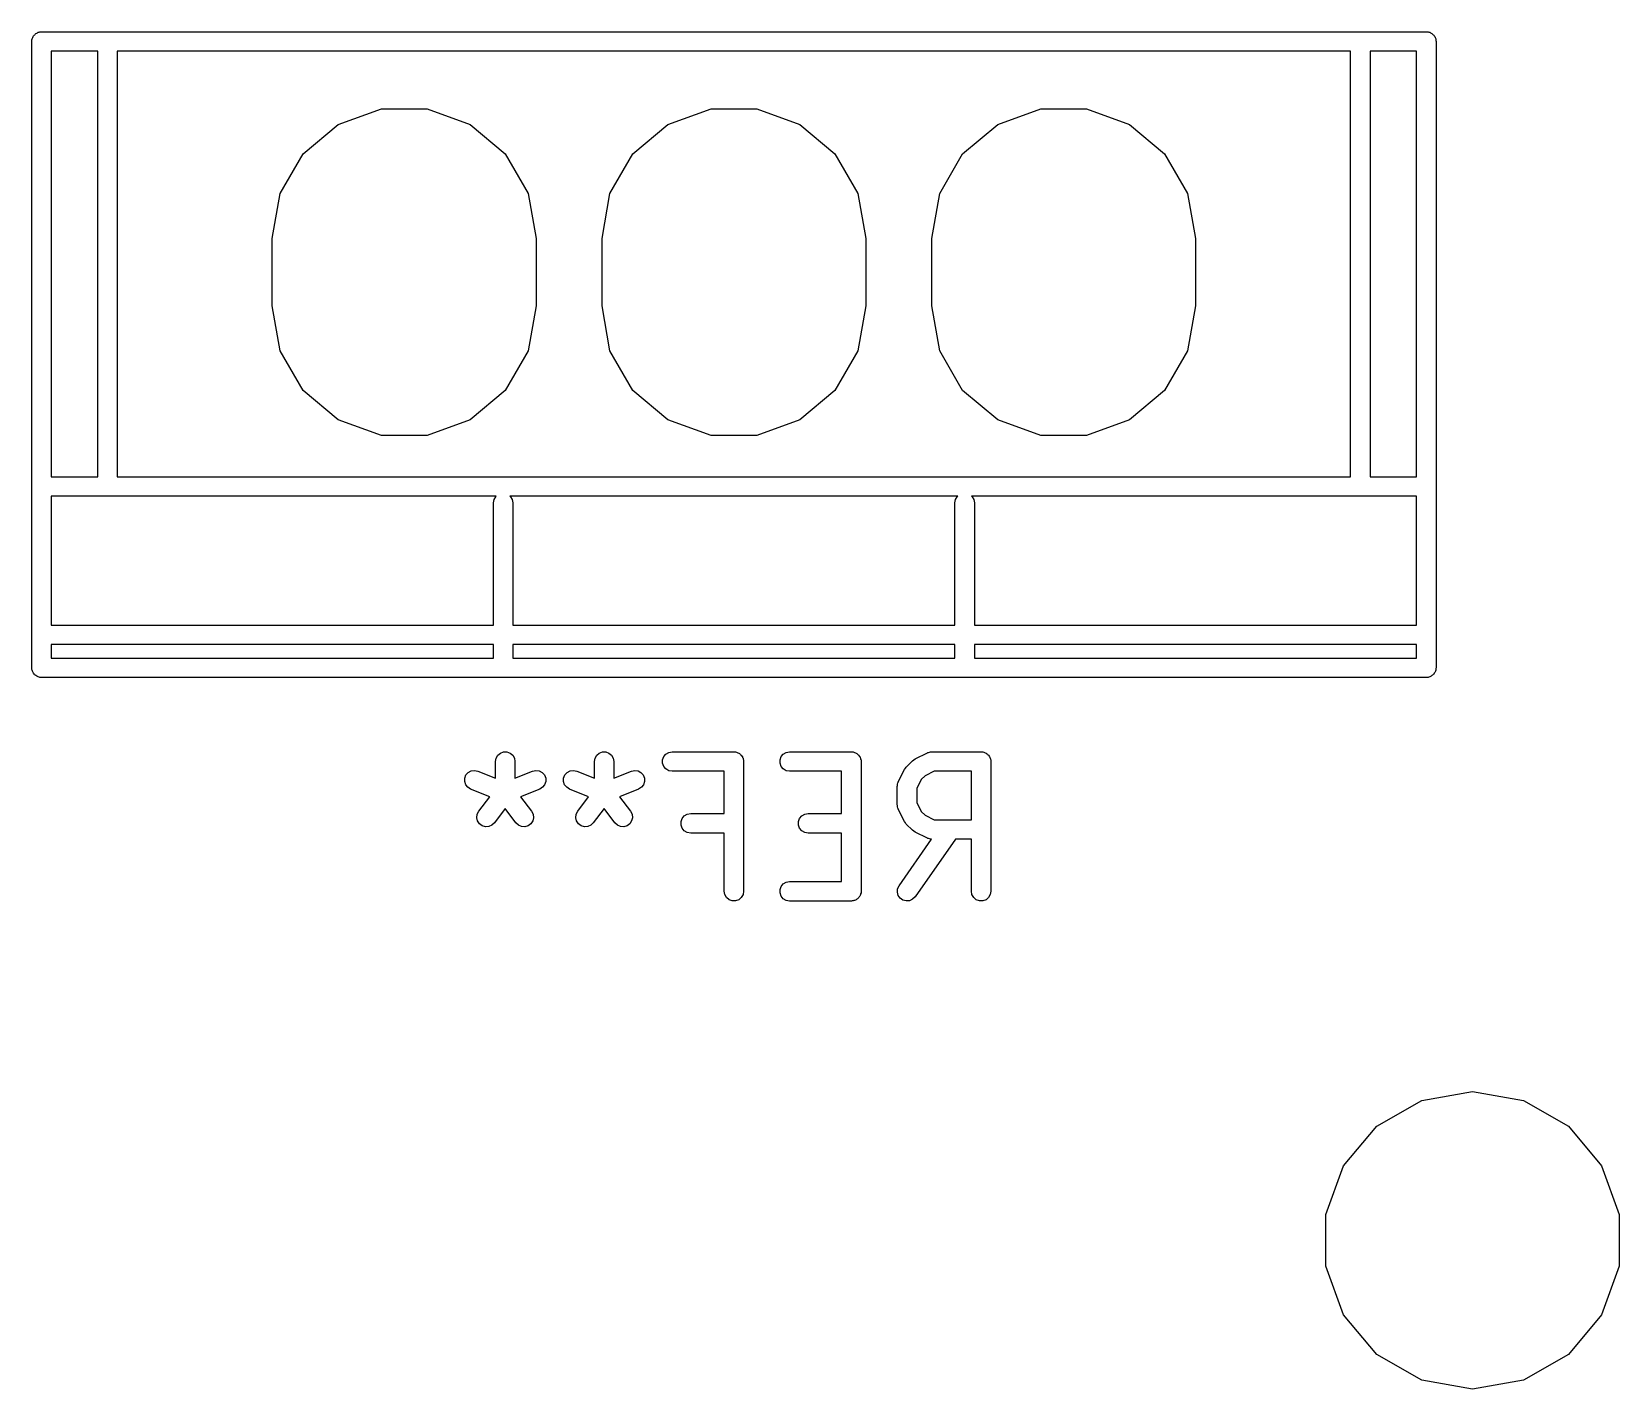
# Model space of a CAD drawing. Extents: x 17 to 273, y -105 to -8.
# Drawn here: x 140.09 to 152.32, y -39.61 to -29.15 of the extents above; entities that cross this region are included whole.
import ezdxf

# ---------------------------------------------------------------- set-up
doc = ezdxf.new("R2010")
doc.units = 0
doc.header["$MEASUREMENT"] = 0
doc.layers.add('BLACK', color=7, linetype='CONTINUOUS')

msp = doc.modelspace()

# ---------------------------------------------------------------- linework, layer by layer
at = {"layer": 'Black'}
for p, q in [((140.091, -29.222), (140.092, -29.2155)), ((140.091, -34.048), (140.091, -29.222)), ((140.092, -29.209), (140.094, -29.2028)), ((140.092, -29.2155), (140.092, -29.209)), ((140.094, -29.2028), (140.096, -29.1963)), ((140.096, -29.1963), (140.099, -29.1907)), ((140.099, -29.1907), (140.101, -29.1845)), ((140.101, -29.1845), (140.105, -29.1795)), ((140.105, -29.1795), (140.109, -29.1738)), ((140.109, -29.1738), (140.114, -29.1696)), ((140.114, -29.1696), (140.118, -29.1645)), ((140.118, -29.1645), (140.123, -29.1613)), ((140.123, -29.1613), (140.129, -29.157)), ((140.129, -29.157), (140.135, -29.1548)), ((140.135, -29.1548), (140.14, -29.1515)), ((140.14, -29.1515), (140.147, -29.1504)), ((140.147, -29.1504), (140.153, -29.1481)), ((140.153, -29.1481), (140.16, -29.1481)), ((140.16, -29.1481), (140.166, -29.147)), ((140.166, -29.147), (150.834, -29.147)), ((150.834, -29.147), (150.84, -29.1481)), ((150.84, -29.1481), (150.847, -29.1481)), ((150.847, -29.1481), (150.853, -29.1504)), ((150.853, -29.1504), (150.86, -29.1515)), ((150.86, -29.1515), (150.865, -29.1548)), ((150.865, -29.1548), (150.871, -29.157)), ((150.871, -29.157), (150.877, -29.1613)), ((150.877, -29.1613), (150.882, -29.1645)), ((150.882, -29.1645), (150.886, -29.1696)), ((150.886, -29.1696), (150.891, -29.1738)), ((150.891, -29.1738), (150.895, -29.1795)), ((150.895, -29.1795), (150.899, -29.1845)), ((150.899, -29.1845), (150.901, -29.1907)), ((150.901, -29.1907), (150.904, -29.1963)), ((150.904, -29.1963), (150.906, -29.2028)), ((150.906, -29.2028), (150.908, -29.209)), ((150.908, -29.209), (150.908, -29.2155)), ((150.908, -29.2155), (150.909, -29.222)), ((150.909, -29.222), (150.909, -34.048)), ((140.241, -29.297), (140.241, -32.576)), ((140.599, -29.297), (140.241, -29.297)), ((140.599, -32.576), (140.599, -29.297)), ((140.749, -29.297), (140.749, -32.576)), ((150.251, -29.297), (140.749, -29.297)), ((150.251, -32.576), (150.251, -29.297)), ((150.401, -29.297), (150.401, -32.576)), ((150.759, -29.297), (150.401, -29.297)), ((150.759, -32.576), (150.759, -29.297)), ((142.452, -29.8613), (142.784, -29.7406)), ((142.784, -29.7406), (143.136, -29.7406)), ((143.136, -29.7406), (143.468, -29.8613)), ((144.992, -29.8613), (145.324, -29.7406)), ((145.324, -29.7406), (145.676, -29.7406)), ((145.676, -29.7406), (146.008, -29.8613)), ((147.532, -29.8613), (147.864, -29.7406)), ((147.864, -29.7406), (148.216, -29.7406)), ((148.216, -29.7406), (148.548, -29.8613)), ((142.182, -30.0881), (142.452, -29.8613)), ((143.468, -29.8613), (143.738, -30.0881)), ((144.722, -30.0881), (144.992, -29.8613)), ((146.008, -29.8613), (146.278, -30.0881)), ((147.262, -30.0881), (147.532, -29.8613)), ((148.548, -29.8613), (148.818, -30.0881)), ((142.005, -30.3937), (142.182, -30.0881)), ((143.738, -30.0881), (143.915, -30.3937)), ((144.545, -30.3937), (144.722, -30.0881)), ((146.278, -30.0881), (146.455, -30.3937)), ((147.085, -30.3937), (147.262, -30.0881)), ((148.818, -30.0881), (148.995, -30.3937)), ((141.944, -30.7411), (142.005, -30.3937)), ((143.915, -30.3937), (143.976, -30.7411)), ((144.484, -30.7411), (144.545, -30.3937)), ((146.455, -30.3937), (146.516, -30.7411)), ((147.024, -30.7411), (147.085, -30.3937)), ((148.995, -30.3937), (149.056, -30.7411)), ((141.944, -31.2589), (141.944, -30.7411)), ((143.976, -30.7411), (143.976, -31.2589)), ((144.484, -31.2589), (144.484, -30.7411)), ((146.516, -30.7411), (146.516, -31.2589)), ((147.024, -31.2589), (147.024, -30.7411)), ((149.056, -30.7411), (149.056, -31.2589)), ((142.005, -31.6063), (141.944, -31.2589)), ((143.976, -31.2589), (143.915, -31.6063)), ((144.545, -31.6063), (144.484, -31.2589)), ((146.516, -31.2589), (146.455, -31.6063)), ((147.085, -31.6063), (147.024, -31.2589)), ((149.056, -31.2589), (148.995, -31.6063)), ((142.182, -31.9119), (142.005, -31.6063)), ((143.915, -31.6063), (143.738, -31.9119)), ((144.722, -31.9119), (144.545, -31.6063)), ((146.455, -31.6063), (146.278, -31.9119)), ((147.262, -31.9119), (147.085, -31.6063)), ((148.995, -31.6063), (148.818, -31.9119)), ((142.452, -32.1387), (142.182, -31.9119)), ((143.738, -31.9119), (143.468, -32.1387)), ((144.992, -32.1387), (144.722, -31.9119)), ((146.278, -31.9119), (146.008, -32.1387)), ((147.532, -32.1387), (147.262, -31.9119)), ((148.818, -31.9119), (148.548, -32.1387)), ((142.784, -32.2594), (142.452, -32.1387)), ((143.468, -32.1387), (143.136, -32.2594)), ((145.324, -32.2594), (144.992, -32.1387)), ((146.008, -32.1387), (145.676, -32.2594)), ((147.864, -32.2594), (147.532, -32.1387)), ((148.548, -32.1387), (148.216, -32.2594)), ((143.136, -32.2594), (142.784, -32.2594)), ((145.676, -32.2594), (145.324, -32.2594)), ((148.216, -32.2594), (147.864, -32.2594)), ((140.241, -32.576), (140.599, -32.576)), ((140.749, -32.576), (150.251, -32.576)), ((150.401, -32.576), (150.759, -32.576)), ((140.241, -32.726), (140.241, -33.719)), ((143.669, -32.726), (140.241, -32.726)), ((143.647, -32.778), (143.652, -32.7523)), ((143.652, -32.7523), (143.665, -32.7298)), ((143.665, -32.7298), (143.669, -32.726)), ((143.775, -32.726), (143.779, -32.7298)), ((147.225, -32.726), (143.775, -32.726)), ((143.779, -32.7298), (143.792, -32.7523)), ((143.792, -32.7523), (143.797, -32.778)), ((147.203, -32.778), (147.208, -32.7523)), ((147.208, -32.7523), (147.221, -32.7298)), ((147.221, -32.7298), (147.225, -32.726)), ((147.331, -32.726), (147.335, -32.7298)), ((150.759, -32.726), (147.331, -32.726)), ((147.335, -32.7298), (147.348, -32.7523)), ((147.348, -32.7523), (147.353, -32.778)), ((150.759, -33.719), (150.759, -32.726)), ((143.647, -33.719), (143.647, -32.778)), ((143.797, -32.778), (143.797, -33.719)), ((147.203, -33.719), (147.203, -32.778)), ((147.353, -32.778), (147.353, -33.719)), ((140.241, -33.719), (143.647, -33.719)), ((143.797, -33.719), (147.203, -33.719)), ((147.353, -33.719), (150.759, -33.719)), ((140.241, -33.869), (140.241, -33.973)), ((143.647, -33.869), (140.241, -33.869)), ((143.647, -33.973), (143.647, -33.869)), ((143.797, -33.869), (143.797, -33.973)), ((147.203, -33.869), (143.797, -33.869)), ((147.203, -33.973), (147.203, -33.869)), ((147.353, -33.869), (147.353, -33.973)), ((150.759, -33.869), (147.353, -33.869)), ((150.759, -33.973), (150.759, -33.869)), ((140.241, -33.973), (143.647, -33.973)), ((143.797, -33.973), (147.203, -33.973)), ((147.353, -33.973), (150.759, -33.973)), ((140.092, -34.0545), (140.091, -34.048)), ((140.092, -34.061), (140.092, -34.0545)), ((140.094, -34.0672), (140.092, -34.061)), ((140.096, -34.0737), (140.094, -34.0672)), ((140.099, -34.0793), (140.096, -34.0737)), ((140.101, -34.0855), (140.099, -34.0793)), ((140.105, -34.0905), (140.101, -34.0855)), ((140.109, -34.0962), (140.105, -34.0905)), ((140.114, -34.1004), (140.109, -34.0962)), ((140.118, -34.1055), (140.114, -34.1004)), ((140.123, -34.1087), (140.118, -34.1055)), ((140.129, -34.113), (140.123, -34.1087)), ((140.135, -34.1152), (140.129, -34.113)), ((140.14, -34.1185), (140.135, -34.1152)), ((140.147, -34.1196), (140.14, -34.1185)), ((150.86, -34.1185), (150.853, -34.1196)), ((150.865, -34.1152), (150.86, -34.1185)), ((150.871, -34.113), (150.865, -34.1152)), ((150.877, -34.1087), (150.871, -34.113)), ((150.882, -34.1055), (150.877, -34.1087)), ((150.886, -34.1004), (150.882, -34.1055)), ((150.891, -34.0962), (150.886, -34.1004)), ((150.895, -34.0905), (150.891, -34.0962)), ((150.899, -34.0855), (150.895, -34.0905)), ((150.901, -34.0793), (150.899, -34.0855)), ((150.904, -34.0737), (150.901, -34.0793)), ((150.906, -34.0672), (150.904, -34.0737)), ((150.908, -34.061), (150.906, -34.0672)), ((150.909, -34.048), (150.908, -34.0545)), ((150.908, -34.0545), (150.908, -34.061)), ((140.153, -34.1219), (140.147, -34.1196)), ((140.16, -34.1219), (140.153, -34.1219)), ((140.166, -34.123), (140.16, -34.1219)), ((150.834, -34.123), (140.166, -34.123)), ((150.84, -34.1219), (150.834, -34.123)), ((150.847, -34.1219), (150.84, -34.1219)), ((150.853, -34.1196), (150.847, -34.1219)), ((143.668, -34.7447), (143.681, -34.7222)), ((143.681, -34.7222), (143.701, -34.7054)), ((143.701, -34.7054), (143.725, -34.6965)), ((143.725, -34.6965), (143.751, -34.6965)), ((143.751, -34.6965), (143.776, -34.7054)), ((143.776, -34.7054), (143.796, -34.7222)), ((143.796, -34.7222), (143.809, -34.7447)), ((144.43, -34.7447), (144.443, -34.7222)), ((144.443, -34.7222), (144.463, -34.7054)), ((144.463, -34.7054), (144.487, -34.6965)), ((144.487, -34.6965), (144.513, -34.6965)), ((144.513, -34.6965), (144.537, -34.7054)), ((144.537, -34.7054), (144.557, -34.7222)), ((144.557, -34.7222), (144.57, -34.7447)), ((144.959, -34.7329), (144.976, -34.7129)), ((144.976, -34.7129), (144.998, -34.6999)), ((144.998, -34.6999), (145.024, -34.6954)), ((145.024, -34.6954), (145.5, -34.6954)), ((145.5, -34.6954), (145.506, -34.6965)), ((145.506, -34.6965), (145.513, -34.6965)), ((145.513, -34.6965), (145.519, -34.6988)), ((145.519, -34.6988), (145.526, -34.6999)), ((145.526, -34.6999), (145.531, -34.7032)), ((145.531, -34.7032), (145.537, -34.7054)), ((145.537, -34.7054), (145.543, -34.7096)), ((145.543, -34.7096), (145.548, -34.7129)), ((145.548, -34.7129), (145.552, -34.718)), ((145.552, -34.718), (145.557, -34.7222)), ((145.557, -34.7222), (145.561, -34.7279)), ((145.561, -34.7279), (145.565, -34.7329)), ((145.864, -34.7329), (145.88, -34.7129)), ((145.88, -34.7129), (145.903, -34.6999)), ((145.903, -34.6999), (145.929, -34.6954)), ((145.929, -34.6954), (146.405, -34.6954)), ((146.405, -34.6954), (146.411, -34.6965)), ((146.411, -34.6965), (146.418, -34.6965)), ((146.418, -34.6965), (146.424, -34.6988)), ((146.424, -34.6988), (146.43, -34.6999)), ((146.43, -34.6999), (146.436, -34.7032)), ((146.436, -34.7032), (146.442, -34.7054)), ((146.442, -34.7054), (146.447, -34.7096)), ((146.447, -34.7096), (146.453, -34.7129)), ((146.453, -34.7129), (146.457, -34.718)), ((146.457, -34.718), (146.462, -34.7222)), ((146.462, -34.7222), (146.465, -34.7279)), ((146.465, -34.7279), (146.47, -34.7329)), ((146.895, -34.7509), (146.99, -34.7033)), ((146.99, -34.7033), (146.994, -34.7021)), ((146.994, -34.7021), (146.998, -34.6999)), ((146.998, -34.6999), (147.007, -34.6984)), ((147.007, -34.6984), (147.015, -34.6959)), ((147.015, -34.6959), (147.02, -34.6961)), ((147.02, -34.6961), (147.024, -34.6954)), ((147.024, -34.6954), (147.405, -34.6954)), ((147.405, -34.6954), (147.411, -34.6965)), ((147.411, -34.6965), (147.418, -34.6965)), ((147.418, -34.6965), (147.424, -34.6988)), ((147.424, -34.6988), (147.43, -34.6999)), ((147.43, -34.6999), (147.436, -34.7032)), ((147.436, -34.7032), (147.442, -34.7054)), ((147.442, -34.7054), (147.447, -34.7096)), ((147.447, -34.7096), (147.453, -34.7129)), ((147.453, -34.7129), (147.457, -34.718)), ((147.457, -34.718), (147.462, -34.7222)), ((147.462, -34.7222), (147.465, -34.7279)), ((147.465, -34.7279), (147.47, -34.7329)), ((143.454, -34.8543), (143.477, -34.842)), ((143.477, -34.842), (143.502, -34.8383)), ((143.502, -34.8383), (143.528, -34.8436)), ((143.528, -34.8436), (143.663, -34.8977)), ((143.663, -34.7704), (143.668, -34.7447)), ((143.663, -34.8977), (143.663, -34.7704)), ((143.809, -34.7447), (143.813, -34.7704)), ((143.813, -34.7704), (143.813, -34.8977)), ((143.813, -34.8977), (143.948, -34.8436)), ((143.948, -34.8436), (143.974, -34.8383)), ((143.974, -34.8383), (144, -34.842)), ((144, -34.842), (144.023, -34.8543)), ((144.216, -34.8543), (144.238, -34.842)), ((144.238, -34.842), (144.264, -34.8383)), ((144.264, -34.8383), (144.29, -34.8436)), ((144.29, -34.8436), (144.425, -34.8977)), ((144.425, -34.7704), (144.43, -34.7447)), ((144.425, -34.8977), (144.425, -34.7704)), ((144.57, -34.7447), (144.575, -34.7704)), ((144.575, -34.7704), (144.575, -34.8977)), ((144.575, -34.8977), (144.71, -34.8436)), ((144.71, -34.8436), (144.736, -34.8383)), ((144.736, -34.8383), (144.762, -34.842)), ((144.762, -34.842), (144.784, -34.8543)), ((144.95, -34.7574), (144.959, -34.7329)), ((144.95, -34.7834), (144.95, -34.7574)), ((144.959, -34.8079), (144.95, -34.7834)), ((144.976, -34.8278), (144.959, -34.8079)), ((144.998, -34.8409), (144.976, -34.8278)), ((145.024, -34.8454), (144.998, -34.8409)), ((145.425, -34.8454), (145.024, -34.8454)), ((145.425, -35.1716), (145.425, -34.8454)), ((145.565, -34.7329), (145.567, -34.739)), ((145.567, -34.739), (145.57, -34.7447)), ((145.57, -34.7447), (145.572, -34.7512)), ((145.572, -34.7512), (145.574, -34.7574)), ((145.574, -34.7574), (145.574, -34.7639)), ((145.574, -34.7639), (145.575, -34.7704)), ((145.575, -34.7704), (145.575, -35.7704)), ((145.855, -34.7574), (145.864, -34.7329)), ((145.855, -34.7834), (145.855, -34.7574)), ((145.864, -34.8079), (145.855, -34.7834)), ((145.88, -34.8278), (145.864, -34.8079)), ((145.903, -34.8409), (145.88, -34.8278)), ((145.929, -34.8454), (145.903, -34.8409)), ((146.33, -34.8454), (145.929, -34.8454)), ((146.33, -35.1716), (146.33, -34.8454)), ((146.47, -34.7329), (146.472, -34.739)), ((146.472, -34.739), (146.475, -34.7447)), ((146.475, -34.7447), (146.476, -34.7512)), ((146.476, -34.7512), (146.479, -34.7574)), ((146.479, -34.7574), (146.479, -34.7639)), ((146.479, -34.7639), (146.48, -34.7704)), ((146.48, -34.7704), (146.48, -35.7704)), ((146.766, -34.9273), (146.814, -34.8321)), ((146.814, -34.8321), (146.821, -34.8224)), ((146.821, -34.8224), (146.828, -34.8126)), ((146.828, -34.8126), (146.876, -34.765)), ((146.876, -34.765), (146.885, -34.7581)), ((146.885, -34.7581), (146.895, -34.7509)), ((147.042, -34.8454), (146.973, -34.8796)), ((147.33, -34.8454), (147.042, -34.8454)), ((147.33, -35.2192), (147.33, -34.8454)), ((147.47, -34.7329), (147.472, -34.739)), ((147.472, -34.739), (147.475, -34.7447)), ((147.475, -34.7447), (147.476, -34.7512)), ((147.476, -34.7512), (147.479, -34.7574)), ((147.479, -34.7574), (147.479, -34.7639)), ((147.479, -34.7639), (147.48, -34.7704)), ((147.48, -34.7704), (147.48, -35.7704)), ((143.426, -34.9239), (143.427, -34.8979)), ((143.434, -34.9487), (143.426, -34.9239)), ((143.427, -34.8979), (143.436, -34.8737)), ((143.45, -34.9691), (143.434, -34.9487)), ((143.436, -34.8737), (143.454, -34.8543)), ((143.472, -34.9829), (143.45, -34.9691)), ((144.026, -34.9691), (144.004, -34.9829)), ((144.023, -34.8543), (144.04, -34.8737)), ((144.042, -34.9487), (144.026, -34.9691)), ((144.04, -34.8737), (144.05, -34.8979)), ((144.05, -34.9239), (144.042, -34.9487)), ((144.05, -34.8979), (144.05, -34.9239)), ((144.188, -34.8979), (144.198, -34.8737)), ((144.188, -34.9239), (144.188, -34.8979)), ((144.196, -34.9487), (144.188, -34.9239)), ((144.212, -34.9691), (144.196, -34.9487)), ((144.198, -34.8737), (144.216, -34.8543)), ((144.234, -34.9829), (144.212, -34.9691)), ((144.788, -34.9691), (144.766, -34.9829)), ((144.784, -34.8543), (144.802, -34.8737)), ((144.804, -34.9487), (144.788, -34.9691)), ((144.802, -34.8737), (144.812, -34.8979)), ((144.812, -34.9239), (144.804, -34.9487)), ((144.812, -34.8979), (144.812, -34.9239)), ((146.758, -34.9609), (146.759, -34.9566)), ((146.758, -35.1037), (146.758, -34.9609)), ((146.759, -34.9523), (146.761, -34.9439)), ((146.759, -34.9566), (146.759, -34.9523)), ((146.761, -34.9439), (146.763, -34.9352)), ((146.763, -34.9352), (146.765, -34.9315)), ((146.765, -34.9315), (146.766, -34.9273)), ((146.943, -34.91), (146.908, -34.9786)), ((146.973, -34.8796), (146.943, -34.91)), ((143.619, -35.0418), (143.472, -34.9829)), ((143.535, -35.154), (143.619, -35.0418)), ((144.004, -34.9829), (143.857, -35.0418)), ((143.857, -35.0418), (143.941, -35.154)), ((144.381, -35.0418), (144.234, -34.9829)), ((144.297, -35.154), (144.381, -35.0418)), ((144.766, -34.9829), (144.619, -35.0418)), ((144.619, -35.0418), (144.703, -35.154)), ((146.908, -34.9786), (146.908, -35.086)), ((146.908, -35.086), (146.943, -35.1545)), ((143.52, -35.203), (143.523, -35.1772)), ((143.526, -35.2284), (143.52, -35.203)), ((143.523, -35.1772), (143.535, -35.154)), ((143.738, -35.1335), (143.655, -35.244)), ((143.821, -35.244), (143.738, -35.1335)), ((143.941, -35.154), (143.953, -35.1772)), ((143.956, -35.203), (143.95, -35.2284)), ((143.953, -35.1772), (143.956, -35.203)), ((144.282, -35.203), (144.285, -35.1772)), ((144.288, -35.2284), (144.282, -35.203)), ((144.285, -35.1772), (144.297, -35.154)), ((144.5, -35.1335), (144.417, -35.244)), ((144.583, -35.244), (144.5, -35.1335)), ((144.703, -35.154), (144.715, -35.1772)), ((144.718, -35.203), (144.712, -35.2284)), ((144.715, -35.1772), (144.718, -35.203)), ((145.093, -35.2335), (145.102, -35.2091)), ((145.102, -35.2091), (145.118, -35.1891)), ((145.118, -35.1891), (145.141, -35.1761)), ((145.141, -35.1761), (145.167, -35.1716)), ((145.167, -35.1716), (145.425, -35.1716)), ((145.998, -35.2335), (146.006, -35.2091)), ((146.006, -35.2091), (146.023, -35.1891)), ((146.023, -35.1891), (146.046, -35.1761)), ((146.046, -35.1761), (146.071, -35.1716)), ((146.071, -35.1716), (146.33, -35.1716)), ((146.759, -35.108), (146.758, -35.1037)), ((146.759, -35.1123), (146.759, -35.108)), ((146.761, -35.1207), (146.759, -35.1123)), ((146.763, -35.1294), (146.761, -35.1207)), ((146.765, -35.1331), (146.763, -35.1294)), ((146.766, -35.1373), (146.765, -35.1331)), ((146.814, -35.2325), (146.766, -35.1373)), ((146.943, -35.1545), (146.973, -35.1849)), ((146.973, -35.1849), (147.042, -35.2192)), ((147.042, -35.2192), (147.33, -35.2192)), ((143.541, -35.2502), (143.526, -35.2284)), ((143.561, -35.2659), (143.541, -35.2502)), ((143.586, -35.2734), (143.561, -35.2659)), ((143.612, -35.272), (143.586, -35.2734)), ((143.636, -35.2618), (143.612, -35.272)), ((143.655, -35.244), (143.636, -35.2618)), ((143.84, -35.2618), (143.821, -35.244)), ((143.864, -35.272), (143.84, -35.2618)), ((143.89, -35.2734), (143.864, -35.272)), ((143.915, -35.2659), (143.89, -35.2734)), ((143.936, -35.2502), (143.915, -35.2659)), ((143.95, -35.2284), (143.936, -35.2502)), ((144.302, -35.2502), (144.288, -35.2284)), ((144.323, -35.2659), (144.302, -35.2502)), ((144.348, -35.2734), (144.323, -35.2659)), ((144.374, -35.272), (144.348, -35.2734)), ((144.398, -35.2618), (144.374, -35.272)), ((144.417, -35.244), (144.398, -35.2618)), ((144.602, -35.2618), (144.583, -35.244)), ((144.626, -35.272), (144.602, -35.2618)), ((144.652, -35.2734), (144.626, -35.272)), ((144.677, -35.2659), (144.652, -35.2734)), ((144.698, -35.2502), (144.677, -35.2659)), ((144.712, -35.2284), (144.698, -35.2502)), ((145.093, -35.2596), (145.093, -35.2335)), ((145.102, -35.2841), (145.093, -35.2596)), ((145.118, -35.304), (145.102, -35.2841)), ((145.141, -35.317), (145.118, -35.304)), ((145.167, -35.3216), (145.141, -35.317)), ((145.425, -35.3216), (145.167, -35.3216)), ((145.425, -35.7704), (145.425, -35.3216)), ((145.998, -35.2596), (145.998, -35.2335)), ((146.006, -35.2841), (145.998, -35.2596)), ((146.023, -35.304), (146.006, -35.2841)), ((146.046, -35.317), (146.023, -35.304)), ((146.071, -35.3216), (146.046, -35.317)), ((146.33, -35.3216), (146.071, -35.3216)), ((146.33, -35.6954), (146.33, -35.3216)), ((146.821, -35.2422), (146.814, -35.2325)), ((146.828, -35.252), (146.821, -35.2422)), ((146.876, -35.2996), (146.828, -35.252)), ((146.885, -35.3065), (146.876, -35.2996)), ((146.895, -35.3137), (146.885, -35.3065)), ((146.99, -35.3613), (146.895, -35.3137)), ((146.772, -35.7274), (147.023, -35.369)), ((147.206, -35.3692), (146.895, -35.8134)), ((146.994, -35.3625), (146.99, -35.3613)), ((146.998, -35.3647), (146.994, -35.3625)), ((147.007, -35.3662), (146.998, -35.3647)), ((147.015, -35.3687), (147.007, -35.3662)), ((147.02, -35.3684), (147.015, -35.3687)), ((147.023, -35.369), (147.02, -35.3684)), ((147.33, -35.3692), (147.206, -35.3692)), ((147.33, -35.7704), (147.33, -35.3692)), ((145.88, -35.7129), (145.903, -35.6999)), ((145.903, -35.6999), (145.929, -35.6954)), ((145.929, -35.6954), (146.33, -35.6954)), ((145.43, -35.796), (145.425, -35.7704)), ((145.443, -35.8186), (145.43, -35.796)), ((145.463, -35.8353), (145.443, -35.8186)), ((145.557, -35.8186), (145.537, -35.8353)), ((145.57, -35.796), (145.557, -35.8186)), ((145.575, -35.7704), (145.57, -35.796)), ((145.855, -35.7574), (145.864, -35.7329)), ((145.855, -35.7834), (145.855, -35.7574)), ((145.864, -35.8079), (145.855, -35.7834)), ((145.864, -35.7329), (145.88, -35.7129)), ((145.88, -35.8278), (145.864, -35.8079)), ((145.903, -35.8409), (145.88, -35.8278)), ((146.453, -35.8278), (146.447, -35.8311)), ((146.457, -35.8228), (146.453, -35.8278)), ((146.462, -35.8186), (146.457, -35.8228)), ((146.465, -35.8129), (146.462, -35.8186)), ((146.47, -35.8079), (146.465, -35.8129)), ((146.472, -35.8017), (146.47, -35.8079)), ((146.475, -35.796), (146.472, -35.8017)), ((146.476, -35.7896), (146.475, -35.796)), ((146.479, -35.7834), (146.476, -35.7896)), ((146.48, -35.7704), (146.479, -35.7768)), ((146.479, -35.7768), (146.479, -35.7834)), ((146.759, -35.7769), (146.761, -35.751)), ((146.765, -35.8021), (146.759, -35.7769)), ((146.761, -35.751), (146.772, -35.7274)), ((146.78, -35.8234), (146.765, -35.8021)), ((146.802, -35.8384), (146.78, -35.8234)), ((146.895, -35.8134), (146.876, -35.8318)), ((147.334, -35.796), (147.33, -35.7704)), ((147.347, -35.8186), (147.334, -35.796)), ((147.367, -35.8353), (147.347, -35.8186)), ((147.462, -35.8186), (147.442, -35.8353)), ((147.475, -35.796), (147.462, -35.8186)), ((147.48, -35.7704), (147.475, -35.796)), ((145.487, -35.8442), (145.463, -35.8353)), ((145.513, -35.8442), (145.487, -35.8442)), ((145.537, -35.8353), (145.513, -35.8442)), ((145.929, -35.8454), (145.903, -35.8409)), ((146.405, -35.8454), (145.929, -35.8454)), ((146.411, -35.8442), (146.405, -35.8454)), ((146.418, -35.8442), (146.411, -35.8442)), ((146.424, -35.842), (146.418, -35.8442)), ((146.43, -35.8409), (146.424, -35.842)), ((146.436, -35.8376), (146.43, -35.8409)), ((146.442, -35.8353), (146.436, -35.8376)), ((146.447, -35.8311), (146.442, -35.8353)), ((146.827, -35.8451), (146.802, -35.8384)), ((146.853, -35.8428), (146.827, -35.8451)), ((146.876, -35.8318), (146.853, -35.8428)), ((147.392, -35.8442), (147.367, -35.8353)), ((147.418, -35.8442), (147.392, -35.8442)), ((147.442, -35.8353), (147.418, -35.8442)), ((150.452, -37.5811), (150.798, -37.3818)), ((150.798, -37.3818), (151.19, -37.3126)), ((151.19, -37.3126), (151.582, -37.3818)), ((151.582, -37.3818), (151.928, -37.5811)), ((150.196, -37.8863), (150.452, -37.5811)), ((151.928, -37.5811), (152.184, -37.8863)), ((150.06, -38.2608), (150.196, -37.8863)), ((152.184, -37.8863), (152.32, -38.2608)), ((150.06, -38.6592), (150.06, -38.2608)), ((152.32, -38.2608), (152.32, -38.6592)), ((150.196, -39.0337), (150.06, -38.6592)), ((152.32, -38.6592), (152.184, -39.0337)), ((150.452, -39.3389), (150.196, -39.0337)), ((152.184, -39.0337), (151.928, -39.3389)), ((150.798, -39.5382), (150.452, -39.3389)), ((151.928, -39.3389), (151.582, -39.5382)), ((151.19, -39.6074), (150.798, -39.5382)), ((151.582, -39.5382), (151.19, -39.6074))]:
    msp.add_line(p, q, dxfattribs=at)

doc.saveas('drawing.dxf')
